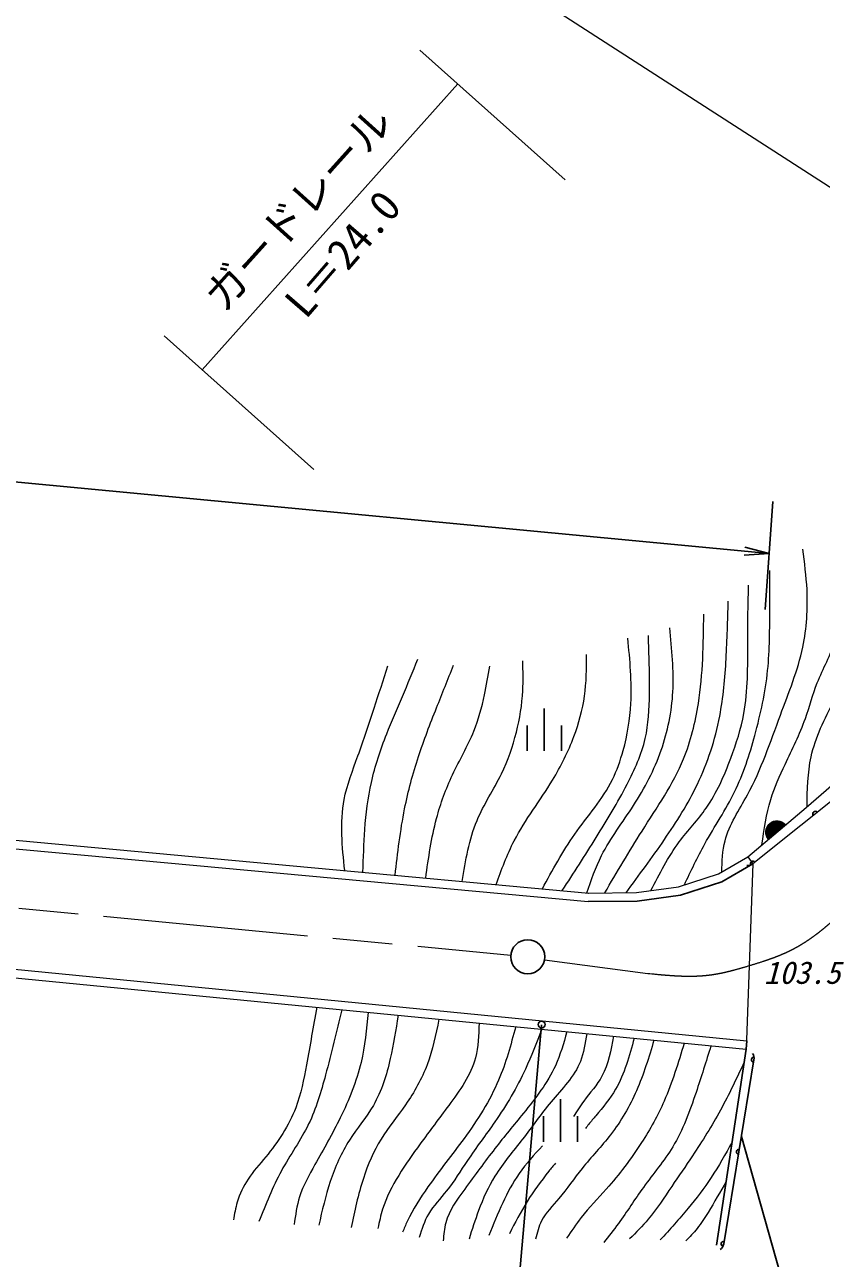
# Model space of a CAD drawing. Units: millimetres, scale not verified. Extents: x 40000 to 680000, y 20000 to 380000.
# Drawn here: x 133634 to 180348, y 247772 to 320152 of the extents above; entities that cross this region are included whole.
import ezdxf
from ezdxf.enums import TextEntityAlignment as Align

# ---------------------------------------------------------------- set-up
doc = ezdxf.new("R2010")
doc.units = ezdxf.units.MM
doc.header["$LTSCALE"] = 1000
doc.linetypes.add('CHAIN', pattern=[18.5, 12, -1.5, 3.5, -1.5])
for name, color, linetype, lineweight in [('M-BGD', 7, 'Continuous', 13), ('M-BMK', 2, 'CHAIN', 13), ('M-BMK-SRVR', 3, 'Continuous', 25), ('M-STR-STR1', 1, 'Continuous', 13), ('M-STR-STR3', 7, 'Continuous', 25), ('M-STR-STRC', 7, 'Continuous', 25), ('M-TTL-TXT', 7, 'Continuous', 13)]:
    doc.layers.add(name, color=color, linetype=linetype, lineweight=lineweight)
doc.styles.add('ＭＳ ゴシック', font='')
doc.styles.get('ＭＳ ゴシック').set_extended_font_data('MS Gothic')

# ---------------------------------------------------------------- blocks, each defined once
blk = doc.blocks.new('open_arrow')
at = {"color": 0, "linetype": 'Continuous', "lineweight": -2}
blk.add_lwpolyline([(7.5, 1.25), (0, 0), (7.5, -1.25)], dxfattribs=at)

msp = doc.modelspace()

# ---------------------------------------------------------------- linework, layer by layer
at = {"layer": 'M-BGD', "lineweight": 25}
for p, q in [((164104, 280039), (164104, 277539)), ((163104, 279039), (163104, 277539)), ((165104, 277539), (165104, 279039)), ((174516, 269864), (176342, 270925)), ((172089, 269087), (174516, 269864)), ((166674, 268705), (169540, 268729)), ((169540, 268729), (172089, 269087)), ((175940, 260039), (174211, 248547)), ((175988, 260537), (175940, 260039)), ((176400, 259424), (174628, 248616)), ((165053, 257111), (165053, 254611)), ((164053, 256111), (164053, 254611)), ((166053, 254611), (166053, 256111))]:
    msp.add_line(p, q, dxfattribs=at)
at = {"layer": 'M-BGD'}
for p, q in [((63906, 278168), (166674, 268705)), ((179460, 274226), (183003, 277313)), ((183653, 276779), (176342, 270925)), ((176036, 271326), (179460, 274226)), ((63277, 271547), (175988, 260537))]:
    msp.add_line(p, q, dxfattribs=at)
at = {"layer": 'M-BGD', "lineweight": 25}
msp.add_circle((163946, 261487), 200, dxfattribs=at)
for centre, radius, start, end in [((179997, 273852), 150, 38.68646, 218.68646), ((177748, 272776), 650, 40.27163, 220.27163), ((177748, 272776), 600, 40.27163, 220.27163), ((177748, 272776), 550, 40.27163, 220.27163), ((177748, 272776), 500, 40.27163, 220.27163), ((177748, 272776), 450, 40.27163, 220.27163), ((177748, 272776), 400, 40.27163, 220.27163), ((177748, 272776), 350, 40.27163, 220.27163), ((177748, 272776), 300, 40.27163, 220.27163), ((177748, 272776), 250, 40.27163, 220.27163), ((177748, 272776), 200, 40.27163, 220.27163), ((177748, 272776), 150, 40.27163, 220.27163), ((177748, 272776), 100, 40.27163, 220.27163), ((177748, 272776), 50, 40.27163, 220.27163), ((176029, 271315), 500, 263.68646, 308.68646), ((176342, 270925), 150, 38.68646, 218.68646), ((176400, 259424), 150, 80.68712, 260.68712), ((175907, 259505), 500, 350.68712, 35.68712), ((175514, 254020), 150, 80.68712, 260.68712), ((174134, 248697), 500, 305.68712, 350.68712), ((174628, 248616), 150, 80.68712, 260.68712)]:
    msp.add_arc(centre, radius, start, end, dxfattribs=at)
at = {"layer": 'M-BGD'}
for points, knots in [([(179513, 274273), (179527, 275260), (179542, 276247), (179750, 277192), (180003, 278342), (180544, 279429), (181086, 280494), (181702, 281703), (182321, 282882), (182895, 284110), (183368, 285123), (183810, 286170), (183995, 287255), (184192, 288408), (184098, 289605), (184074, 290793), (184036, 292668), (184173, 294522), (184310, 296375)], [0, 0, 0, 0, 1, 1, 1, 2, 2, 2, 3, 3, 3, 4, 4, 4, 5, 5, 5, 6, 6, 6, 6]), ([(176866, 272029), (176995, 272930), (177124, 273831), (177387, 274694), (177603, 275401), (177908, 276081), (178226, 276755), (178646, 277646), (179087, 278525), (179414, 279446), (179659, 280138), (179839, 280854), (180112, 281542), (180444, 282377), (180914, 283169), (181126, 284023), (181352, 284937), (181282, 285922), (181300, 286888), (181320, 287913), (181440, 288918), (181440, 289928), (181440, 290634), (181381, 291342), (181322, 292051)], [0, 0, 0, 0, 1, 1, 1, 2, 2, 2, 3, 3, 3, 4, 4, 4, 5, 5, 5, 6, 6, 6, 7, 7, 7, 8, 8, 8, 8]), ([(174506, 270436), (174529, 271062), (174551, 271687), (174703, 272275), (174948, 273224), (175532, 274075), (176014, 274959), (176832, 276459), (177359, 278055), (177949, 279641), (178438, 280957), (178971, 282265), (179260, 283636), (179492, 284737), (179566, 285879), (179509, 287006), (179469, 287802), (179365, 288590), (179260, 289378)], [0, 0, 0, 0, 1, 1, 1, 2, 2, 2, 3, 3, 3, 4, 4, 4, 5, 5, 5, 6, 6, 6, 6]), ([(172321, 269686), (172701, 270496), (173082, 271306), (173517, 272088), (174088, 273115), (174751, 274094), (175265, 275146), (175777, 276196), (176142, 277319), (176451, 278455), (176792, 279708), (177067, 280978), (177200, 282262), (177326, 283482), (177325, 284715), (177325, 285945), (177324, 286674), (177325, 287402), (177325, 288130)], [0, 0, 0, 0, 1, 1, 1, 2, 2, 2, 3, 3, 3, 4, 4, 4, 5, 5, 5, 6, 6, 6, 6]), ([(170355, 269348), (170859, 270335), (171364, 271321), (172020, 272204), (172524, 272881), (173116, 273497), (173598, 274188), (174219, 275077), (174657, 276090), (175041, 277118), (175361, 277975), (175643, 278844), (175807, 279732), (176057, 281087), (176030, 282489), (176033, 283880), (176035, 285012), (176056, 286136), (176078, 287261)], [0, 0, 0, 0, 1, 1, 1, 2, 2, 2, 3, 3, 3, 4, 4, 4, 5, 5, 5, 6, 6, 6, 6]), ([(168898, 269223), (169659, 270252), (170420, 271280), (171145, 272337), (171858, 273378), (172536, 274446), (173080, 275583), (173686, 276849), (174127, 278200), (174391, 279578), (174604, 280690), (174701, 281819), (174765, 282949), (174829, 284072), (174860, 285196), (174890, 286320)], [0, 0, 0, 0, 1, 1, 1, 2, 2, 2, 3, 3, 3, 4, 4, 4, 5, 5, 5, 5]), ([(167649, 269213), (168362, 270427), (169076, 271641), (169834, 272837), (170711, 274219), (171649, 275577), (172269, 277081), (172694, 278115), (172969, 279217), (173142, 280327), (173413, 282062), (173434, 283816), (173455, 285571)], [0, 0, 0, 0, 1, 1, 1, 2, 2, 2, 3, 3, 3, 4, 4, 4, 4]), ([(166594, 269214), (166852, 269959), (167111, 270704), (167462, 271401), (167981, 272432), (168702, 273356), (169335, 274335), (169994, 275356), (170557, 276436), (170958, 277581), (171344, 278685), (171580, 279849), (171644, 281014), (171713, 282262), (171585, 283510), (171457, 284759)], [0, 0, 0, 0, 1, 1, 1, 2, 2, 2, 3, 3, 3, 4, 4, 4, 5, 5, 5, 5]), ([(163992, 269454), (164583, 270546), (165173, 271637), (165890, 272655), (166638, 273718), (167525, 274700), (168099, 275856), (168368, 276398), (168569, 276978), (168730, 277569), (168976, 278469), (169130, 279393), (169180, 280318), (169251, 281593), (169125, 282872), (169000, 284150)], [0, 0, 0, 0, 1, 1, 1, 2, 2, 2, 3, 3, 3, 4, 4, 4, 5, 5, 5, 5]), ([(165159, 269346), (165828, 270382), (166498, 271418), (167150, 272462), (167786, 273481), (168406, 274508), (168960, 275583), (169404, 276443), (169806, 277334), (170021, 278267), (170218, 279119), (170260, 280007), (170271, 280889), (170285, 282039), (170247, 283181), (170209, 284322)], [0, 0, 0, 0, 1, 1, 1, 2, 2, 2, 3, 3, 3, 4, 4, 4, 5, 5, 5, 5]), ([(161276, 269704), (161597, 270579), (161919, 271454), (162344, 272275), (162986, 273515), (163864, 274630), (164591, 275833), (165082, 276647), (165505, 277501), (165839, 278392), (166127, 279160), (166350, 279956), (166463, 280764), (166576, 281567), (166582, 282383), (166588, 283199)], [0, 0, 0, 0, 1, 1, 1, 2, 2, 2, 3, 3, 3, 4, 4, 4, 5, 5, 5, 5]), ([(152401, 270521), (152255, 271928), (152108, 273336), (152366, 274684), (152533, 275556), (152869, 276404), (153177, 277253), (153515, 278183), (153819, 279114), (154124, 280048), (154394, 280873), (154665, 281700), (154935, 282527)], [0, 0, 0, 0, 1, 1, 1, 2, 2, 2, 3, 3, 3, 4, 4, 4, 4]), ([(153471, 270422), (153495, 271260), (153519, 272098), (153581, 272935), (153649, 273860), (153764, 274783), (153965, 275688), (154181, 276659), (154496, 277609), (154861, 278536), (155153, 279280), (155477, 280009), (155789, 280744), (156095, 281466), (156390, 282193), (156685, 282920)], [0, 0, 0, 0, 1, 1, 1, 2, 2, 2, 3, 3, 3, 4, 4, 4, 5, 5, 5, 5]), ([(155356, 270249), (155506, 271555), (155657, 272861), (155914, 274148), (156121, 275182), (156397, 276203), (156726, 277206), (157044, 278176), (157412, 279128), (157787, 280078), (158116, 280911), (158451, 281743), (158786, 282574)], [0, 0, 0, 0, 1, 1, 1, 2, 2, 2, 3, 3, 3, 4, 4, 4, 4]), ([(157151, 270084), (157316, 271262), (157482, 272440), (157787, 273586), (158020, 274463), (158334, 275322), (158723, 276145), (159130, 277005), (159617, 277826), (159972, 278704), (160247, 279387), (160441, 280104), (160596, 280827), (160716, 281386), (160812, 281949), (160908, 282512)], [0, 0, 0, 0, 1, 1, 1, 2, 2, 2, 3, 3, 3, 4, 4, 4, 5, 5, 5, 5]), ([(159283, 269887), (159486, 271113), (159688, 272339), (160159, 273461), (160555, 274406), (161141, 275277), (161595, 276207), (161973, 276984), (162258, 277803), (162468, 278642), (162669, 279440), (162801, 280257), (162843, 281076), (162873, 281658), (162858, 282241), (162843, 282824)], [0, 0, 0, 0, 1, 1, 1, 2, 2, 2, 3, 3, 3, 4, 4, 4, 5, 5, 5, 5]), ([(150759, 262499), (150562, 261378), (150365, 260257), (150157, 259131), (149998, 258275), (149833, 257415), (149526, 256607), (149127, 255558), (148488, 254596), (147768, 253722), (147412, 253290), (147036, 252879), (146731, 252414), (146458, 251999), (146241, 251539), (146100, 251062), (145999, 250722), (145937, 250374), (145874, 250025)], [0, 0, 0, 0, 1, 1, 1, 2, 2, 2, 3, 3, 3, 4, 4, 4, 5, 5, 5, 6, 6, 6, 6]), ([(152222, 262356), (151920, 261082), (151618, 259808), (151277, 258534), (151013, 257549), (150726, 256565), (150285, 255654), (149823, 254703), (149194, 253832), (148684, 252902), (148164, 251952), (147768, 250939), (147372, 249926)], [0, 0, 0, 0, 1, 1, 1, 2, 2, 2, 3, 3, 3, 4, 4, 4, 4]), ([(153773, 262204), (153678, 261216), (153584, 260227), (153358, 259266), (153093, 258144), (152650, 257060), (152140, 256021), (151681, 255084), (151169, 254184), (150653, 253271), (150307, 252658), (149959, 252040), (149751, 251377), (149588, 250855), (149512, 250305), (149436, 249755)], [0, 0, 0, 0, 1, 1, 1, 2, 2, 2, 3, 3, 3, 4, 4, 4, 5, 5, 5, 5]), ([(155536, 262032), (155400, 261184), (155263, 260337), (155071, 259492), (154853, 258535), (154563, 257582), (154079, 256742), (153671, 256034), (153125, 255406), (152681, 254713), (152198, 253960), (151836, 253130), (151554, 252279), (151276, 251436), (151077, 250573), (150878, 249710)], [0, 0, 0, 0, 1, 1, 1, 2, 2, 2, 3, 3, 3, 4, 4, 4, 5, 5, 5, 5]), ([(157929, 261798), (157743, 260893), (157558, 259989), (157234, 259131), (156922, 258303), (156481, 257519), (155972, 256787), (155497, 256103), (154963, 255464), (154530, 254758), (154091, 254044), (153755, 253261), (153493, 252459), (153184, 251515), (152978, 250544), (152772, 249574)], [0, 0, 0, 0, 1, 1, 1, 2, 2, 2, 3, 3, 3, 4, 4, 4, 5, 5, 5, 5]), ([(160277, 261569), (160262, 260876), (160247, 260184), (160074, 259537), (159803, 258520), (159143, 257615), (158497, 256742), (157932, 255979), (157377, 255240), (156829, 254488), (156391, 253888), (155958, 253279), (155567, 252640), (155182, 252012), (154836, 251354), (154620, 250656), (154506, 250288), (154428, 249909), (154349, 249529)], [0, 0, 0, 0, 1, 1, 1, 2, 2, 2, 3, 3, 3, 4, 4, 4, 5, 5, 5, 6, 6, 6, 6]), ([(162425, 261359), (162140, 260297), (161855, 259234), (161427, 258230), (160908, 257012), (160181, 255881), (159398, 254804), (158702, 253845), (157963, 252930), (157280, 251964), (156823, 251318), (156393, 250651), (156062, 249935), (155967, 249727), (155879, 249516), (155792, 249304)], [0, 0, 0, 0, 1, 1, 1, 2, 2, 2, 3, 3, 3, 4, 4, 4, 5, 5, 5, 5]), ([(163960, 261209), (163655, 260422), (163351, 259636), (162994, 258872), (162492, 257795), (161885, 256763), (161210, 255783), (160681, 255015), (160110, 254278), (159591, 253506), (159192, 252912), (158824, 252297), (158376, 251735), (158015, 251281), (157602, 250861), (157313, 250368), (157068, 249948), (156912, 249475), (156757, 249002)], [0, 0, 0, 0, 1, 1, 1, 2, 2, 2, 3, 3, 3, 4, 4, 4, 5, 5, 5, 6, 6, 6, 6]), ([(165427, 261066), (165234, 260386), (165041, 259707), (164753, 259073), (164292, 258061), (163589, 257165), (162880, 256289), (162318, 255593), (161752, 254910), (161210, 254214), (160607, 253439), (160033, 252648), (159439, 251836), (158985, 251215), (158519, 250582), (158326, 249862), (158234, 249521), (158204, 249160), (158174, 248799)], [0, 0, 0, 0, 1, 1, 1, 2, 2, 2, 3, 3, 3, 4, 4, 4, 5, 5, 5, 6, 6, 6, 6]), ([(166590, 260952), (166507, 260392), (166423, 259832), (166220, 259326), (165863, 258434), (165136, 257708), (164500, 256947), (163905, 256235), (163388, 255493), (162830, 254771), (162277, 254057), (161684, 253364), (161210, 252595), (160819, 251959), (160510, 251272), (160249, 250571), (160043, 250020), (159868, 249460), (159692, 248901)], [0, 0, 0, 0, 1, 1, 1, 2, 2, 2, 3, 3, 3, 4, 4, 4, 5, 5, 5, 6, 6, 6, 6]), ([(170534, 260567), (170232, 259565), (169929, 258563), (169510, 257605), (169109, 256690), (168603, 255815), (167992, 255024), (167464, 254341), (166858, 253720), (166322, 253050), (165857, 252470), (165444, 251853), (164955, 251279), (164593, 250853), (164189, 250450), (163943, 249963), (163777, 249635), (163683, 249268), (163589, 248901)], [0, 0, 0, 0, 1, 1, 1, 2, 2, 2, 3, 3, 3, 4, 4, 4, 5, 5, 5, 6, 6, 6, 6]), ([(168154, 260799), (168011, 259982), (167868, 259165), (167485, 258465), (167200, 257943), (166782, 257487), (166423, 256998), (166206, 256702), (166011, 256394), (165815, 256087)], [0, 0, 0, 0, 1, 1, 1, 2, 2, 2, 3, 3, 3, 3]), ([(169376, 260680), (169092, 259640), (168809, 258601), (168279, 257689), (167957, 257135), (167544, 256629), (167126, 256137), (166986, 255973), (166846, 255810), (166713, 255641), (166648, 255558), (166584, 255474), (166521, 255390)], [0, 0, 0, 0, 1, 1, 1, 2, 2, 2, 3, 3, 3, 4, 4, 4, 4]), ([(172308, 260394), (171959, 259244), (171610, 258094), (171129, 256998), (170759, 256155), (170312, 255345), (169813, 254568), (169195, 253604), (168498, 252693), (167739, 251836), (167246, 251280), (166727, 250748), (166271, 250166), (165965, 249776), (165688, 249363), (165411, 248951)], [0, 0, 0, 0, 1, 1, 1, 2, 2, 2, 3, 3, 3, 4, 4, 4, 5, 5, 5, 5]), ([(173877, 260240), (173593, 259328), (173308, 258416), (173002, 257504), (172632, 256402), (172230, 255301), (171635, 254315), (171132, 253482), (170490, 252731), (169915, 251937), (169409, 251238), (168954, 250506), (168447, 249811), (168171, 249433), (167879, 249066), (167587, 248698)], [0, 0, 0, 0, 1, 1, 1, 2, 2, 2, 3, 3, 3, 4, 4, 4, 5, 5, 5, 5]), ([(175827, 259287), (175383, 258336), (174939, 257384), (174436, 256464), (173934, 255544), (173374, 254655), (172792, 253784), (172390, 253183), (171977, 252590), (171574, 251988), (171136, 251334), (170709, 250670), (170204, 250070), (169863, 249665), (169485, 249289), (169108, 248913)], [0, 0, 0, 0, 1, 1, 1, 2, 2, 2, 3, 3, 3, 4, 4, 4, 5, 5, 5, 5]), ([(163994, 254366), (163512, 253845), (163031, 253324), (162627, 252747), (162252, 252209), (161943, 251623), (161666, 251026), (161372, 250394), (161114, 249748), (160856, 249103)], [0, 0, 0, 0, 1, 1, 1, 2, 2, 2, 3, 3, 3, 3]), ([(175121, 254595), (174726, 253888), (174332, 253181), (173888, 252506), (173478, 251882), (173025, 251285), (172548, 250709), (172020, 250073), (171462, 249462), (170904, 248852)], [0, 0, 0, 0, 1, 1, 1, 2, 2, 2, 3, 3, 3, 3]), ([(164763, 253361), (164696, 253281), (164630, 253201), (164565, 253120), (164499, 253039), (164435, 252958), (164370, 252876), (163920, 252305), (163480, 251723), (163095, 251107), (162713, 250498), (162386, 249856), (162058, 249214)], [0, 0, 0, 0, 1, 1, 1, 2, 2, 2, 3, 3, 3, 4, 4, 4, 4]), ([(174773, 252288), (174423, 251678), (174073, 251068), (173705, 250466), (173507, 250141), (173303, 249818), (173066, 249522), (172860, 249265), (172628, 249028), (172396, 248791)], [0, 0, 0, 0, 1, 1, 1, 2, 2, 2, 3, 3, 3, 3])]:
    msp.add_open_spline(points, degree=3, knots=knots, dxfattribs=at)
at = {"layer": 'M-BMK'}
for p, q in [((64597, 274867), (162138, 265562)), ((164118, 265292), (170182, 264488))]:
    msp.add_line(p, q, dxfattribs=at)
msp.add_open_spline([(170182, 264488), (171421, 264366), (172659, 264244), (173868, 264406), (174627, 264507), (175375, 264721), (176120, 264945), (176946, 265194), (177769, 265455), (178531, 265833), (179977, 266550), (181206, 267685), (182337, 268878), (183717, 270334), (184950, 271876), (186182, 273417)], degree=3, knots=[0, 0, 0, 0, 1, 1, 1, 2, 2, 2, 3, 3, 3, 4, 4, 4, 5, 5, 5, 5], dxfattribs=at)
at = {"layer": 'M-BMK-SRVR'}
msp.add_circle((163133, 265466), 1000, dxfattribs=at)
at = {"layer": 'M-STR-STR1'}
for p, q in [((63954, 278666), (166719, 269203)), ((63228, 271049), (175942, 260039)), ((174311, 270323), (176036, 271326)), ((176342, 270925), (175942, 260039)), ((176036, 271326), (176342, 270925)), ((171977, 269576), (174311, 270323)), ((169503, 269229), (171977, 269576)), ((166669, 269205), (169503, 269229))]:
    msp.add_line(p, q, dxfattribs=at)
at = {"layer": 'M-STR-STR3'}
for p, q in [((165322, 311046), (156800, 318659)), ((159025, 316671), (144046, 299904)), ((150590, 294058), (141821, 301892)), ((177290, 289129), (65953, 299708)), ((177058, 285839), (177505, 292183)), ((163934, 261465), (161481, 233537))]:
    msp.add_line(p, q, dxfattribs=at)
at = {"layer": 'M-STR-STRC'}
msp.add_line((181845, 233024), (175661, 254917), dxfattribs=at)
at = {"layer": 'M-TTL-TXT'}
msp.add_line((161401, 323184), (199853, 298340), dxfattribs=at)

# ---------------------------------------------------------------- block references
at = {"layer": 'M-STR-STR3', "xscale": 193, "yscale": 193, "rotation": 174.6}
msp.add_blockref('open_arrow', (177290, 289129), dxfattribs=at)

# ---------------------------------------------------------------- texts
at = {"layer": 'M-BGD', "style": 'ＭＳ ゴシック', "oblique": 15}
msp.add_text('103.5', height=1320, dxfattribs=at).set_placement((176979, 263479), align=Align.BOTTOM_LEFT)
at = {"layer": 'M-STR-STR3', "style": 'ＭＳ ゴシック'}
for s, rotation, p in [('ガードレール', 48.013, (145727, 302837)), ('L＝24.0', 49.086, (150528, 302450))]:
    msp.add_text(s, height=1833, rotation=rotation, dxfattribs=at).set_placement(p, align=Align.BOTTOM_LEFT)

doc.saveas('drawing.dxf')
